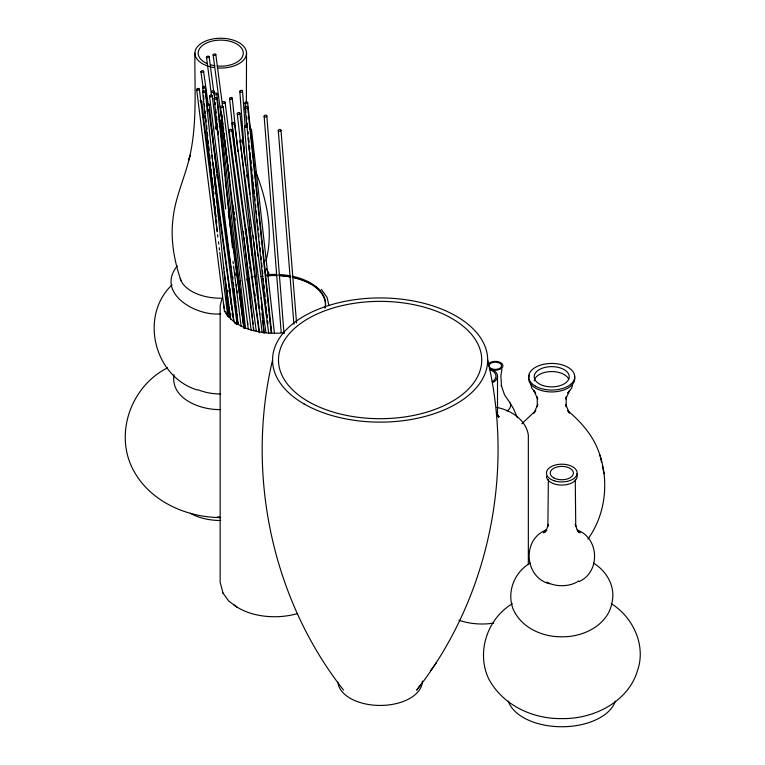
<?xml version="1.0" encoding="UTF-8"?>
<svg xmlns="http://www.w3.org/2000/svg" width="765" height="765" viewBox="0 0 765 765"><rect width="100%" height="100%" fill="white"/><g stroke="black" fill="none" stroke-linecap="round" stroke-linejoin="round"><path stroke-width="1.15" d="M246.368 102.261L246.531 53.148M272.57 360.028C245.661 472.99 271.594 598.565 343.533 690.116M501.974 369.141L500.874 375.95L501.496 386.239L501.285 385.311L504.479 394.759L508.601 400.87A15.367 8.874 0 0 1 507.061 411.006M265.971 260.865C273.88 230.887 266.478 199.789 255.768 171.532M173.971 374.687C170.308 399.024 200.985 410.203 220.722 409.552M572.459 384.91L571.751 388.008L567.793 393.019L569.648 390.437L565.718 399.034L566.215 396.863L566.148 406.645L565.66 404.494L569.476 413.138L567.64 410.576C583.504 423.973 597.857 441.051 601.51 462.194M222.261 297.136L220.148 306.096L220.148 582.146L223.026 593.162M420.932 684.226L416.705 690.116C488.644 598.565 514.577 472.99 487.668 360.028M177.27 265.904C155.314 293.253 196.404 316.614 220.722 313.813M430.657 670.656L436.49 662.538M587.903 539.115C605.268 515.122 609.103 482.686 599.808 454.754M172.058 284.848C139.087 316.098 154.081 376.829 197.303 389.978M521.835 423.743L535.787 410.576L533.951 413.138L537.776 404.494L537.279 406.645L537.221 396.863L537.709 399.034L533.788 390.437L535.643 393.019L531.685 388.008L530.977 384.91M546.879 530.308L543.523 532.832L546.363 529.973L544.584 532.459L546.918 528.605L548.352 524.331L547.874 526.416L548.381 479.712M530.221 563.107C514.29 572.057 506.449 592.253 513.229 609.409C521.606 627.816 542.318 637.092 561.816 636.767C583.341 637.322 608.538 624.909 612.124 601.892C615.567 586.612 606.569 570.824 593.42 563.107M512.34 603.69C487.353 618.694 476.088 652.076 488.692 678.832C502.768 705.187 532.593 719.081 561.816 718.593C593.315 719.224 628.4 702.098 637.599 670.264C646.215 645.344 632.971 617.116 611.302 603.69M579.201 581.524C600.697 571.914 599.301 537.891 577.164 530.011L579.057 532.459L576.714 528.605L575.29 524.331L575.758 526.416L575.261 479.712M238.833 281.797L240.841 280.898M167.573 367.822C133.827 384.671 116.309 426.994 129.84 462.529C144.088 498.551 183.6 517.475 220.722 517.589M546.468 530.011C521.692 538.809 524.283 577.47 549.528 583.781M251.102 277.016L253.253 276.5M496.829 407.458C510.953 410.136 525.985 419.794 528.338 435.017L528.338 564.627M496.562 414.907L499.038 416.657L496.954 414.802L498.837 417.202L497.365 414.429L498.034 416.801L497.508 413.569L497.508 375.931M577.594 530.939L580.119 532.832L577.269 529.973M237.408 607.563L228.678 600.955L222.72 592.732M321.329 289.38L327.057 297.394L328.998 305.799M266.258 268.802L268.477 272.302L268.955 274.406M510.131 403.012L513.659 409.074L517.331 417.652M180.999 280.621C174.2 260.932 170.385 239.818 172.976 218.991C175.195 196.854 185.35 176.753 190.026 155.199L188.936 159.952C197.59 125.001 194.492 88.74 194.912 53.148M602.342 465.885L604.13 473.717M203.595 71.327A1.358 0.775 -12.6 0 1 201.587 72.312A1.358 0.775 -12.6 0 1 201.587 70.954A1.358 0.775 -12.6 0 1 203.595 71.327L208.195 104.48M210.834 123.423L211.159 125.785M211.494 128.157L230.906 267.846M231.24 270.217L231.728 273.765M232.063 276.136L232.388 278.498M200.927 71.728L203.06 87.124M242.687 140.942A1.358 0.861 -10.9 0 1 240.679 141.927A1.358 0.861 -10.9 0 1 240.669 140.416A1.358 0.861 -10.9 0 1 242.687 140.942L268.745 333.578M240 141.248L265.904 332.708M231.795 130.05A1.358 0.861 -10.9 0 1 229.787 131.035A1.358 0.861 -10.9 0 1 229.777 129.524A1.358 0.861 -10.9 0 1 231.795 130.05L259.134 332.144M229.118 130.356L256.294 331.274M215.223 127.105A1.358 0.861 -10.9 0 1 216.925 127.745L217.882 134.841M218.36 138.388L218.685 140.75M228.276 211.656L243.939 327.477M214.669 180.683L233.698 321.319M205.355 116.184A1.358 0.861 -10.9 0 0 203.356 117.169L213.11 189.261M213.425 191.623L213.751 193.985M223.504 266.077L223.82 268.448M224.298 271.986L230.695 319.263M234.52 123.175A1.358 0.87 -11.1 0 1 232.512 124.169A1.358 0.87 -11.1 0 1 232.503 122.649A1.358 0.87 -11.1 0 1 234.52 123.175L262.204 332.431M231.843 123.49L259.526 332.737M215.797 54.497A1.358 0.717 -11.8 0 1 213.789 55.434A1.358 0.717 -11.8 0 1 213.798 54.162A1.358 0.717 -11.8 0 1 215.797 54.497L222.5 105.455M220.951 112.598L227.521 162.257M227.836 164.618L228.305 168.166M228.773 171.714L229.079 174.076M233.306 205.995L233.774 209.543M234.09 211.905L234.406 214.277M234.874 217.815L235.18 220.186M213.129 54.898L229.184 176.945M229.49 179.316L229.806 181.688M209.132 56.725A1.358 0.717 -11.8 0 1 207.124 57.652A1.358 0.717 -11.8 0 1 207.133 56.381A1.358 0.717 -11.8 0 1 209.132 56.725L213.961 93.454M235.161 254.621L235.467 256.992M235.936 260.54L236.404 264.097M236.72 266.469L237.188 270.026M237.494 272.397L244.819 328.089M206.464 57.117L211.446 95.032M207.057 109.338A1.358 0.87 -11.1 0 1 208.759 109.978L237.064 323.968M212.02 155.228L212.488 158.776M212.957 162.314L234.071 321.912M201.721 101.324L203.758 116.691M225.962 284.561L226.277 286.932M226.746 290.48L227.062 292.842M227.368 295.204L227.836 298.752M228.305 302.299L228.62 304.661M228.936 307.023L229.404 310.571M229.72 312.942L230.189 316.481M225.092 102.328A1.358 0.87 -11.7 0 1 223.084 103.342A1.358 0.87 -11.7 0 1 223.074 101.812A1.358 0.87 -11.7 0 1 225.092 102.328L253.722 330.662M223.103 106.622A1.358 0.87 -11.7 0 1 221.095 107.636A1.358 0.87 -11.7 0 1 221.075 106.105A1.358 0.87 -11.7 0 1 223.103 106.622L251.14 330.222M220.416 106.957L248.309 329.371M214.2 91.437A1.358 0.87 -11.7 0 1 212.201 92.45A1.358 0.87 -11.7 0 1 212.182 90.93A1.358 0.87 -11.7 0 1 214.2 91.437L214.496 93.808M225.331 180.167L225.627 182.539M226.067 186.086L226.517 189.634M226.813 191.996L243.872 328.051M212.211 95.73A1.358 0.87 -11.7 0 1 210.203 96.744A1.358 0.87 -11.7 0 1 210.193 95.223A1.358 0.87 -11.7 0 1 212.211 95.73L216.361 128.855M232.981 261.362L233.277 263.724M233.574 266.096L241.138 326.426M209.534 96.065L238.164 324.398M199.33 89.142A1.358 0.87 -11.7 0 1 197.322 90.155A1.358 0.87 -11.7 0 1 197.313 88.625A1.358 0.87 -11.7 0 1 199.33 89.142L217.136 231.107M217.576 234.654L217.872 237.026M218.465 241.75L218.761 244.121M219.211 247.669L219.507 250.031M219.804 252.402L227.817 316.289M196.653 89.467L224.537 311.881M251.513 129.601L274.472 333.607M270.179 319.617L270.447 321.989M270.982 326.732L271.25 329.103M219.01 119.99A1.358 0.899 -9.1 0 1 220.722 120.707L244.083 328.271M239.961 113.335A1.358 0.908 -9.4 0 1 237.953 114.32A1.358 0.908 -9.4 0 1 237.944 112.742A1.358 0.908 -9.4 0 1 239.961 113.335L245.708 165.536M246.751 175.032L247.019 177.404M261.248 306.708L261.506 309.089M262.022 313.832L262.548 318.575M262.806 320.946L264.116 332.813M237.274 113.593L256.065 284.427M256.457 287.984L256.849 291.541M258.159 303.409L258.417 305.78M247.544 322.132L247.803 324.503M222.003 114.779L222.261 117.15M222.787 121.893L223.045 124.265M223.437 127.822L223.705 130.203M224.097 133.76L224.489 137.317M224.747 139.689L245.498 328.319M209.17 104.451L216.61 172.068M216.868 174.439L217.26 178.006M228.228 277.657L228.62 281.214M229.012 284.771L229.93 293.081M230.189 295.453L230.581 299.01M230.839 301.381L231.231 304.939M231.489 307.31L231.757 309.682M232.149 313.248L232.541 316.806M226.842 289.772L227.1 292.144M247.669 102.682A1.358 0.908 -9.9 0 1 245.651 103.677A1.358 0.908 -9.9 0 1 245.642 102.089A1.358 0.908 -9.9 0 1 247.669 102.682L271.661 332.957M247.669 107.129A1.358 0.908 -9.9 0 1 245.651 108.123A1.358 0.908 -9.9 0 1 245.642 106.536A1.358 0.908 -9.9 0 1 247.669 107.129L271.164 332.651M244.972 102.95L245.957 112.445M246.454 117.188L246.703 119.57M247.449 126.694L247.076 123.127L247.2 125.441M247.936 131.437L248.185 133.808M248.682 138.561L249.055 142.118M249.419 145.685L249.792 149.242M250.165 152.799L250.538 156.366M250.91 159.923L251.274 163.49M251.771 168.233L252.02 170.605M252.517 175.357L252.89 178.914M253.253 182.481L253.626 186.038M253.999 189.596L254.372 193.163M254.745 196.72L255.108 200.277M255.606 205.03L255.854 207.401M256.227 210.968L256.6 214.525M257.088 219.278L257.461 222.835M257.834 226.392L258.207 229.959M258.58 233.516L258.943 237.073M259.44 241.826L259.689 244.198M260.062 247.764L260.435 251.322M260.922 256.074L261.295 259.631M261.668 263.189L262.041 266.755M262.414 270.313L262.778 273.87M263.275 278.623L263.523 280.994M263.896 284.561L264.269 288.118M264.757 292.871L265.13 296.428M265.503 299.985L265.876 303.552M266.249 307.109L266.612 310.666M266.985 314.233L267.358 317.791M267.731 321.357L267.98 323.729M244.972 107.396L266.861 317.494M267.234 321.051L267.482 323.423M232.264 98.236A1.358 0.908 -9.9 0 1 230.255 99.23A1.358 0.908 -9.9 0 1 230.236 97.643A1.358 0.908 -9.9 0 1 232.264 98.236L237.341 146.909M237.59 149.28L237.829 151.652M245.871 228.812L246.244 232.369M246.493 234.74L246.99 239.493M247.229 241.864L249.457 263.227M249.83 266.794L250.078 269.165M229.577 98.503L232.168 123.433M232.417 125.804L235.63 156.662M235.878 159.043L236.127 161.415M243.423 231.451L243.672 233.822M244.045 237.38L244.418 240.946M244.666 243.318L252.45 318.097M252.699 320.468L253.072 324.035M253.445 327.592L253.693 329.964M216.868 93.799A1.358 0.908 -9.9 0 1 214.86 94.793A1.358 0.908 -9.9 0 1 214.841 93.196A1.358 0.908 -9.9 0 1 216.868 93.799L230.351 223.179M230.6 225.551L230.973 229.108M216.868 98.236A1.358 0.908 -9.9 0 1 214.86 99.23A1.358 0.908 -9.9 0 1 214.841 97.643A1.358 0.908 -9.9 0 1 216.868 98.236L232.455 247.803M235.056 272.723L235.295 275.104M236.289 284.599L236.538 286.971M236.911 290.528L237.15 292.899M214.171 94.057L214.669 98.809M215.042 102.367L215.29 104.738M215.787 109.491L216.151 113.048M216.524 116.615L216.897 120.172M217.27 123.739L217.643 127.296M218.006 130.853L218.255 133.234M235.697 300.597L235.945 302.969M236.442 307.712L236.806 311.279M237.179 314.836L237.552 318.403M237.925 321.96L238.173 324.331M214.171 98.503L225.675 208.893M232.732 276.548L232.971 278.929M233.344 282.486L233.717 286.043M233.966 288.424L237.676 324.035M205.326 87.124A1.358 0.908 -9.9 0 1 203.308 88.118A1.358 0.908 -9.9 0 1 203.289 86.531A1.358 0.908 -9.9 0 1 205.326 87.124L207.669 109.682M213.731 167.841L214.104 171.398M214.353 173.779L219.048 218.886M225.857 284.169L229.318 317.399M205.326 91.571A1.358 0.908 -9.9 0 1 203.308 92.565A1.358 0.908 -9.9 0 1 203.289 90.978A1.358 0.908 -9.9 0 1 205.326 91.571L228.821 317.102M202.629 87.392L203.127 92.144M203.49 95.701L203.863 99.259M204.36 104.011L204.609 106.383M205.096 111.135L205.345 113.507M205.842 118.25L206.215 121.817M206.588 125.374L206.952 128.941M207.325 132.498L207.697 136.055M208.195 140.808L208.443 143.179M208.807 146.746L209.18 150.303M209.677 155.046L210.05 158.613M210.423 162.17L210.786 165.737M211.159 169.294L211.532 172.852M212.029 177.604L212.278 179.976M212.641 183.533L213.014 187.1M213.512 191.843L213.76 194.224M214.257 198.967L214.621 202.534M214.994 206.091L215.367 209.648M215.864 214.401L216.113 216.772M216.476 220.33L216.725 222.711M202.629 91.838L217.222 231.9M280.984 130.299A1.358 0.937 -6.6 0 1 278.957 131.236A1.358 0.937 -6.6 0 1 278.948 129.61A1.358 0.937 -6.6 0 1 280.984 130.299L296.543 322.906M278.278 130.471L293.932 324.264M248.214 138.197L248.501 141.764M248.788 145.331L249.266 151.279M249.466 153.66L257.241 249.964M257.432 252.335L257.719 255.902M261.085 297.518L263.963 333.186M244.542 126.483L250.021 194.253M253.378 235.869L253.569 238.24M253.856 241.807L259.239 308.391M259.526 311.957L259.718 314.339M266.842 115.984A1.358 0.937 -6.8 0 1 264.814 116.93A1.358 0.937 -6.8 0 1 264.805 115.305A1.358 0.937 -6.8 0 1 266.842 115.984L284.016 333.607M264.135 116.165L281.214 332.593M242.534 91.159A1.358 0.947 -7.2 0 1 240.516 92.116A1.358 0.947 -7.2 0 1 240.506 90.471A1.358 0.947 -7.2 0 1 242.534 91.159L245.116 125.661M239.828 91.341L244.092 148.448M244.274 150.829L244.542 154.396M249.428 219.823L249.782 224.585M249.964 226.966L251.733 250.757M251.915 253.139L252.096 255.52M254.936 293.588L255.118 295.969M255.376 299.536L256.093 309.05M246.617 116.175L246.713 118.499M534.247 380.817A17.538 10.127 0 0 1 550.188 371.608A17.538 10.127 0 0 1 568.653 379.077M574.41 376.323A23.046 13.301 0 0 1 550.714 391.929A23.046 13.301 0 0 1 529.457 375.194M489.686 369.514A13.866 8.004 0 0 1 492.211 381.697M489.38 368.367A15.424 8.903 0 0 1 493.339 382.309M493.779 623.093A44.227 25.532 0 0 1 458.981 620.233M214.037 67.55A25.809 14.898 0 0 1 201.692 43.089A25.809 14.898 0 0 1 244.972 48.052A25.809 14.898 0 0 1 217.356 67.922M207.468 63.686A22.548 13.024 0 0 1 208.434 42.228A22.548 13.024 0 0 1 242.782 50.442A22.548 13.024 0 0 1 217.193 66.01M214.889 65.733A22.548 13.024 0 0 1 210.48 64.748M220.722 520.506A43.022 24.834 0 0 1 190.303 513.229M220.722 298.226A41.128 23.744 0 0 1 180.224 278.603M220.722 393.956A38.9 22.462 0 0 1 198.068 389.758M219.603 516.987A43.022 24.834 0 0 1 217.356 516.92M487.869 364.647A7.679 4.437 0 0 1 498.541 361.778A7.679 4.437 0 0 1 501.582 368.338A7.679 4.437 0 0 1 489.858 368.931M615.309 701.17A54.439 31.432 0 0 1 561.816 726.75A54.439 31.432 0 0 1 508.333 701.17M576.657 473.918A15.367 8.874 0 0 1 563.824 485A15.367 8.874 0 0 1 546.459 476.213M578.579 580.931A21.124 12.192 0 0 1 576.762 582.127M575.959 582.567A21.124 12.192 0 0 1 546.879 582.127M216.925 127.745A1.358 0.861 -10.9 0 1 215.252 128.788M208.759 109.978A1.358 0.87 -11.1 0 1 207.086 111.03M200.019 100.674A1.358 0.87 -11.1 0 1 201.673 101.095A1.358 0.87 -11.1 0 1 200.736 102.281M205.374 117.695A1.358 0.861 -10.9 0 1 203.356 117.169M221.353 113.182A1.358 0.87 -11.1 0 1 221.334 111.939M284.542 332.679A50.959 29.414 0 0 1 225.369 311.441M224.202 308.219A50.959 29.414 0 0 1 223.638 303.829M228.898 290.805A50.959 29.414 0 0 1 230.466 289.122M238.556 283.021A50.959 29.414 0 0 1 240.487 281.969M246.846 279.149A50.959 29.414 0 0 1 249.113 278.355M266.832 274.75A50.959 29.414 0 0 1 276.796 274.434M279.024 274.52A50.959 29.414 0 0 1 290.088 275.802M292.393 276.261A50.959 29.414 0 0 1 324.972 308.219M236.567 324.303A50.911 29.395 0 0 1 234.664 322.983M227.559 316.002A50.911 29.395 0 0 1 225.866 313.277M228.936 291.742A50.911 29.395 0 0 1 230.504 290.059M238.594 283.968A50.911 29.395 0 0 1 240.516 282.916M246.875 280.095A50.911 29.395 0 0 1 249.132 279.301M266.842 275.706A50.911 29.395 0 0 1 276.796 275.39M279.015 275.476A50.911 29.395 0 0 1 290.078 276.758M292.373 277.217A50.911 29.395 0 0 1 325.355 306.947M260.865 276.567A53.014 30.61 0 0 1 263.103 276.251M267.674 275.782A53.014 30.61 0 0 1 276.892 275.543M279.196 275.639A53.014 30.61 0 0 1 290.719 276.968M293.11 277.446A53.014 30.61 0 0 1 312.082 284.484M315.199 286.445A53.014 30.61 0 0 1 320.506 290.824M297.709 613.501A50.423 29.108 0 0 1 234.138 605.01M249.801 128.883A1.358 0.899 -9.1 0 1 251.465 129.362A1.358 0.899 -9.1 0 1 250.528 130.566M206.866 104.021A1.358 0.908 -9.4 0 1 208.769 103.839A1.358 0.908 -9.4 0 1 208.788 105.13A1.358 0.908 -9.4 0 1 206.875 105.312M220.722 120.707A1.358 0.899 -9.1 0 1 219.039 121.75M422.366 681.051A42.247 24.394 0 0 1 381.037 705.435A42.247 24.394 0 0 1 337.91 682.112M535.423 386.162A23.046 13.301 0 0 0 573.98 380.195A23.046 13.301 0 0 0 545.751 363.901A23.046 13.301 0 0 0 535.423 386.162M542.949 385.522A17.538 10.127 0 0 0 569.256 376.753A17.538 10.127 0 0 0 542.949 367.984A17.538 10.127 0 0 0 542.949 385.522M490.834 368.367A6.302 3.643 0 0 0 501.381 366.741A6.302 3.643 0 0 0 493.664 362.285A6.302 3.643 0 0 0 490.834 368.367M554.137 480.755A15.367 8.874 0 0 0 577.183 473.076A15.367 8.874 0 0 0 554.137 465.388A15.367 8.874 0 0 0 554.137 480.755M553.64 477.8A11.571 6.675 0 0 0 572.995 474.807A11.571 6.675 0 0 0 558.823 466.621A11.571 6.675 0 0 0 553.64 477.8M245.23 127.248A1.358 0.937 -6.6 0 0 247.248 126.311A1.358 0.937 -6.6 0 0 245.221 125.632A1.358 0.937 -6.6 0 0 245.23 127.248M308.266 401.52A101.621 58.666 0 0 0 478.278 375.213A101.621 58.666 0 0 0 353.822 303.361A101.621 58.666 0 0 0 308.266 401.52M304.068 403.939A107.549 62.089 0 0 0 484.006 376.103A107.549 62.089 0 0 0 352.282 300.052A107.549 62.089 0 0 0 304.068 403.939"/></g></svg>
